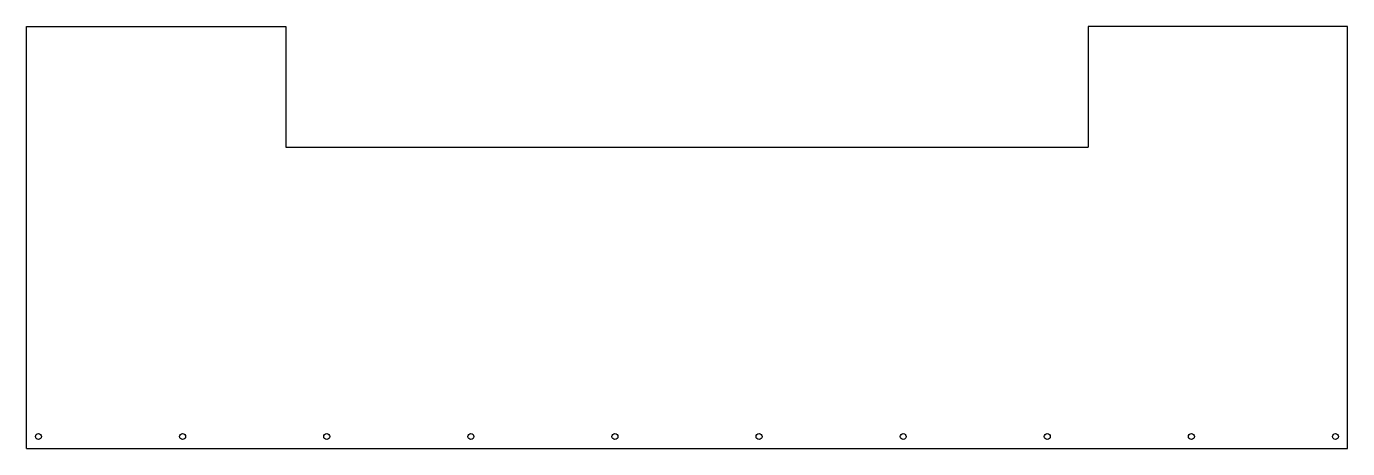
# Model space of a CAD drawing. Extents: x 37 to 2227, y 58 to 758.
import ezdxf

# ---------------------------------------------------------------- set-up
doc = ezdxf.new("R2010")
doc.units = 0
doc.layers.get('0').update_dxf_attribs({"linetype": 'CONTINUOUS'})

msp = doc.modelspace()

# ---------------------------------------------------------------- linework, layer by layer
for p, q in [((37.3, 57.9), (37.3, 757.9)), ((37.3, 757.9), (467.3, 757.9)), ((467.3, 757.9), (467.3, 557.9)), ((2227.3, 757.9), (1797.3, 757.9)), ((1797.3, 757.9), (1797.3, 557.9)), ((2227.3, 57.9), (2227.3, 757.9)), ((467.3, 557.9), (1797.3, 557.9)), ((37.3, 57.9), (2227.3, 57.9))]:
    msp.add_line(p, q)
for centre in [(57.3, 77.9), (296.3, 77.9), (535.2, 77.9), (774.1, 77.9), (1012.9, 77.9), (1251.8, 77.9), (1490.7, 77.9), (1729.6, 77.9), (1968.5, 77.9), (2207.3, 77.9)]:
    msp.add_circle(centre, 5)

doc.saveas('drawing.dxf')
